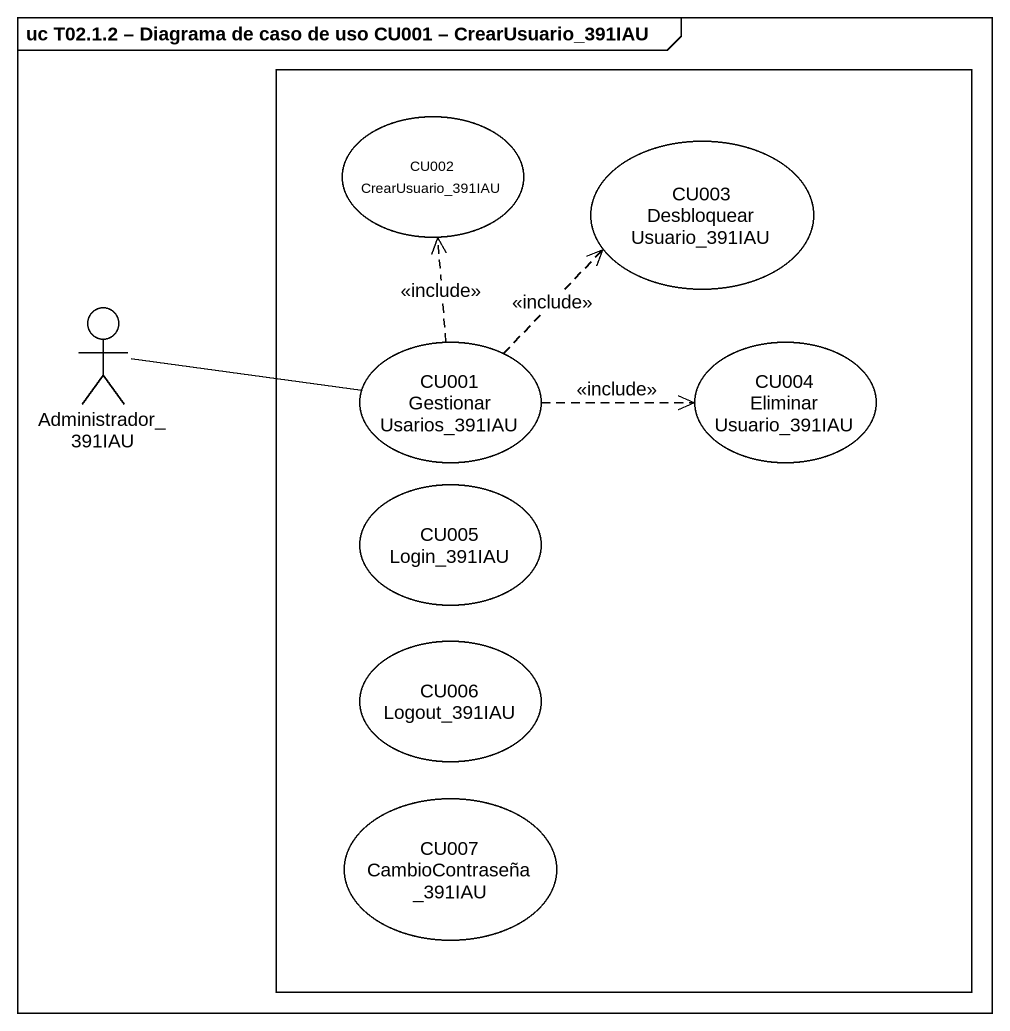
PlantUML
@startuml
mainframe uc T02.1.2 – Diagrama de caso de uso CU001 – CrearUsuario_391IAU
rectangle " " as rectangle1 {
  usecase "CU002 CrearUsuario_391IAU" as CU002_CrearUsuario_391IAU
  usecase "CU003 DesbloquearUsuario_391IAU" as CU003_DesbloquearUsuario
  usecase "CU001 Gestionar Usarios_391IAU" as CU001_Gestionar_Usarios
  usecase "CU004 EliminarUsuario_391IAU" as CU004_EliminarUsuario_391IAU
  usecase "CU005 Login_391IAU" as CU005_Login_391IAU
  usecase "CU006 Logout_391IAU" as CU006_Logout_391IAU
  usecase "CU007 CambioContraseña_391IAU" as CU007_CambioContraseña
}
actor Administrador_391IAU
Administrador_391IAU -right- CU001_Gestionar_Usarios
CU001_Gestionar_Usarios .up.> CU002_CrearUsuario_391IAU : <<include>>
CU001_Gestionar_Usarios .up.> CU003_DesbloquearUsuario : <<include>>
CU001_Gestionar_Usarios .right.> CU004_EliminarUsuario_391IAU : <<include>>
@enduml
